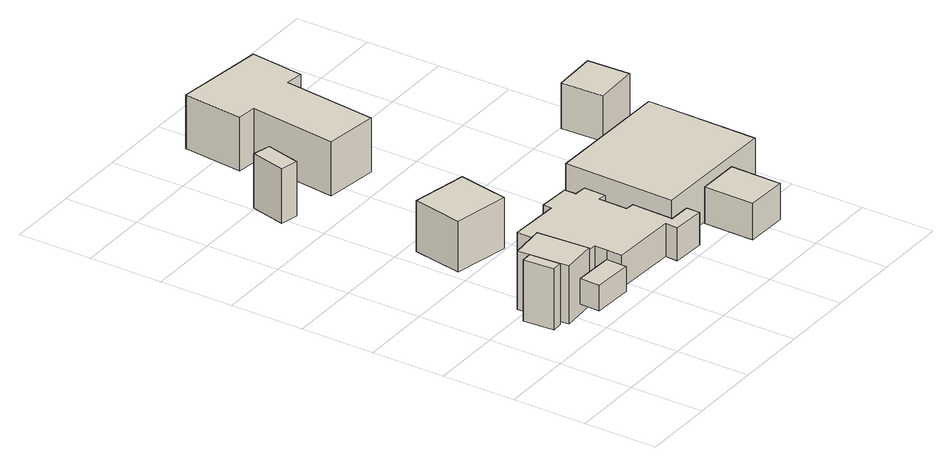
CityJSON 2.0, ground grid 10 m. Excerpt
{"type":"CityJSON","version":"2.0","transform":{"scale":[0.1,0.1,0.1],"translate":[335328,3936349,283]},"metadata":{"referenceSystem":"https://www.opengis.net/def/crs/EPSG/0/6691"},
"CityObjects":{
"building1":{"type":"Building","attributes":{"measuredHeight":10.8,"BuildingIDAttribute.prefecture":"14","BuildingIDAttribute.city":"14151","BuildingDetailAttribute.surveyYear":2015,"BuildingLandSlideRiskAttribute.description":"1","BuildingLandSlideRiskAttribute.areaType":"1"},"geometry":[{"type":"Solid","lod":"1","boundaries":[[[[0,1,2,3]],[[2,4,5,3]],[[1,6,4,2]],[[0,7,6,1]],[[3,5,7,0]],[[4,6,7,5]]]]}]},
"building2":{"type":"Building","attributes":{"usage":"422","measuredHeight":8.3,"storeysAboveGround":1,"BuildingIDAttribute.prefecture":"14","BuildingIDAttribute.city":"14151","BuildingDetailAttribute.totalFloorArea":28.89,"BuildingDetailAttribute.buildingFootprintArea":28.89,"BuildingDetailAttribute.buildingStructureType":"601","BuildingDetailAttribute.buildingStructureOrgType":"1","BuildingDetailAttribute.orgUsage":"138","BuildingDetailAttribute.surveyYear":2015,"BuildingLandSlideRiskAttribute.description":"1","BuildingLandSlideRiskAttribute.areaType":"1"},"geometry":[{"type":"Solid","lod":"1","boundaries":[[[[8,9,10,11]],[[10,12,13,11]],[[9,14,12,10]],[[8,15,14,9]],[[11,13,15,8]],[[12,14,15,13]]]]}]},
"building3":{"type":"Building","attributes":{"usage":"422","measuredHeight":3.8,"storeysAboveGround":1,"BuildingIDAttribute.prefecture":"14","BuildingIDAttribute.city":"14151","BuildingDetailAttribute.totalFloorArea":13.2,"BuildingDetailAttribute.buildingFootprintArea":13.2,"BuildingDetailAttribute.buildingStructureType":"601","BuildingDetailAttribute.buildingStructureOrgType":"1","BuildingDetailAttribute.orgUsage":"138","BuildingDetailAttribute.surveyYear":2015,"BuildingLandSlideRiskAttribute.description":"1","BuildingLandSlideRiskAttribute.areaType":"1"},"geometry":[{"type":"Solid","lod":"1","boundaries":[[[[16,17,18,19,20]],[[19,21,22,20]],[[18,23,21,19]],[[17,24,23,18]],[[16,25,24,17]],[[20,22,25,16]],[[21,23,24,25,22]]]]}]},
"building4":{"type":"Building","attributes":{"usage":"422","measuredHeight":7.6,"storeysAboveGround":1,"BuildingIDAttribute.prefecture":"14","BuildingIDAttribute.city":"14151","BuildingDetailAttribute.totalFloorArea":45.37,"BuildingDetailAttribute.buildingFootprintArea":45.37,"BuildingDetailAttribute.buildingStructureType":"601","BuildingDetailAttribute.buildingStructureOrgType":"1","BuildingDetailAttribute.orgUsage":"138","BuildingDetailAttribute.surveyYear":2015,"BuildingLandSlideRiskAttribute.description":"1","BuildingLandSlideRiskAttribute.areaType":"1"},"geometry":[{"type":"Solid","lod":"1","boundaries":[[[[26,27,28,29]],[[28,30,31,29]],[[27,32,30,28]],[[26,33,32,27]],[[29,31,33,26]],[[30,32,33,31]]]]}]},
"building5":{"type":"Building","attributes":{"usage":"422","measuredHeight":7.4,"storeysAboveGround":1,"BuildingIDAttribute.prefecture":"14","BuildingIDAttribute.city":"14151","BuildingDetailAttribute.totalFloorArea":131.81,"BuildingDetailAttribute.buildingFootprintArea":131.81,"BuildingDetailAttribute.buildingStructureType":"601","BuildingDetailAttribute.buildingStructureOrgType":"1","BuildingDetailAttribute.orgUsage":"138","BuildingDetailAttribute.surveyYear":2015,"BuildingLandSlideRiskAttribute.description":"1","BuildingLandSlideRiskAttribute.areaType":"1"},"geometry":[{"type":"Solid","lod":"1","boundaries":[[[[34,35,36,37,38,39,40,41,42,43,44,45,46,47,48,49,50,51,52,53,54]],[[53,55,56,54]],[[52,57,55,53]],[[51,58,57,52]],[[50,59,58,51]],[[49,60,59,50]],[[48,61,60,49]],[[47,62,61,48]],[[46,63,62,47]],[[45,64,63,46]],[[44,65,64,45]],[[43,66,65,44]],[[42,67,66,43]],[[41,68,67,42]],[[40,69,68,41]],[[39,70,69,40]],[[38,71,70,39]],[[37,72,71,38]],[[36,73,72,37]],[[35,74,73,36]],[[34,75,74,35]],[[54,56,75,34]],[[55,57,58,59,60,61,62,63,64,65,66,67,68,69,70,71,72,73,74,75,56]]]]}]},
"building6":{"type":"Building","attributes":{"measuredHeight":7.7,"BuildingIDAttribute.prefecture":"14","BuildingIDAttribute.city":"14151","BuildingDetailAttribute.surveyYear":2015,"BuildingLandSlideRiskAttribute.description":"1","BuildingLandSlideRiskAttribute.areaType":"1"},"geometry":[{"type":"Solid","lod":"1","boundaries":[[[[76,77,78,79]],[[78,80,81,79]],[[77,82,80,78]],[[76,83,82,77]],[[79,81,83,76]],[[80,82,83,81]]]]}]},
"building7":{"type":"Building","attributes":{"usage":"422","measuredHeight":5.4,"storeysAboveGround":1,"BuildingIDAttribute.prefecture":"14","BuildingIDAttribute.city":"14151","BuildingDetailAttribute.totalFloorArea":32.96,"BuildingDetailAttribute.buildingFootprintArea":32.96,"BuildingDetailAttribute.buildingStructureType":"601","BuildingDetailAttribute.buildingStructureOrgType":"1","BuildingDetailAttribute.orgUsage":"138","BuildingDetailAttribute.surveyYear":2015,"BuildingLandSlideRiskAttribute.description":"1","BuildingLandSlideRiskAttribute.areaType":"1"},"geometry":[{"type":"Solid","lod":"1","boundaries":[[[[84,85,86,87]],[[86,88,89,87]],[[85,90,88,86]],[[84,91,90,85]],[[87,89,91,84]],[[88,90,91,89]]]]}]},
"building8":{"type":"Building","attributes":{"usage":"422","measuredHeight":9.7,"storeysAboveGround":1,"BuildingIDAttribute.prefecture":"14","BuildingIDAttribute.city":"14151","BuildingDetailAttribute.totalFloorArea":213.75,"BuildingDetailAttribute.buildingFootprintArea":213.75,"BuildingDetailAttribute.buildingStructureType":"601","BuildingDetailAttribute.buildingStructureOrgType":"1","BuildingDetailAttribute.orgUsage":"138","BuildingDetailAttribute.surveyYear":2015,"BuildingLandSlideRiskAttribute.description":"1","BuildingLandSlideRiskAttribute.areaType":"1"},"geometry":[{"type":"Solid","lod":"1","boundaries":[[[[92,93,94,95]],[[94,96,97,95]],[[93,98,96,94]],[[92,99,98,93]],[[95,97,99,92]],[[96,98,99,97]]]]}]},
"building9":{"type":"Building","attributes":{"usage":"422","measuredHeight":8.3,"storeysAboveGround":1,"BuildingIDAttribute.prefecture":"14","BuildingIDAttribute.city":"14151","BuildingDetailAttribute.totalFloorArea":157.1,"BuildingDetailAttribute.buildingFootprintArea":157.1,"BuildingDetailAttribute.buildingStructureType":"601","BuildingDetailAttribute.buildingStructureOrgType":"1","BuildingDetailAttribute.orgUsage":"138","BuildingDetailAttribute.surveyYear":2015,"BuildingLandSlideRiskAttribute.description":"1","BuildingLandSlideRiskAttribute.areaType":"1"},"geometry":[{"type":"Solid","lod":"1","boundaries":[[[[100,101,102,103,104,105,106,107]],[[106,108,109,107]],[[105,110,108,106]],[[104,111,110,105]],[[103,112,111,104]],[[102,113,112,103]],[[101,114,113,102]],[[100,115,114,101]],[[107,109,115,100]],[[108,110,111,112,113,114,115,109]]]]}]},
"building10":{"type":"Building","attributes":{"measuredHeight":14.6,"BuildingIDAttribute.prefecture":"14","BuildingIDAttribute.city":"14151","BuildingDetailAttribute.surveyYear":2015,"BuildingLandSlideRiskAttribute.description":"1","BuildingLandSlideRiskAttribute.areaType":"1"},"geometry":[{"type":"Solid","lod":"1","boundaries":[[[[116,117,118,119]],[[118,120,121,119]],[[117,122,120,118]],[[116,123,122,117]],[[119,121,123,116]],[[120,122,123,121]]]]}]}
},
"vertices":[
[9,158,37],[24,159,37],[26,117,37],[12,116,37],[26,117,121],[12,116,121],[24,159,121],[9,158,121],
[33,109,37],[28,179,37],[77,183,37],[81,112,37],[77,183,117],[81,112,117],[28,179,117],[33,109,117],
[107,104,56],[106,82,56],[106,76,56],[51,78,56],[52,106,56],[51,78,91],[52,106,91],[106,76,91],[106,82,91],[107,104,91],
[55,280,42],[68,348,42],[144,333,42],[131,265,42],[144,333,112],[131,265,112],[68,348,112],[55,280,112],
[195,62,59],[196,79,59],[106,82,59],[107,104,59],[107,121,59],[91,121,59],[92,160,59],[81,160,59],[83,215,59],[152,212,59],[153,224,59],[196,222,59],[196,206,59],[213,205,59],[212,175,59],[201,176,59],[200,137,59],[212,136,59],[210,79,59],[240,78,59],[240,60,59],[240,78,104],[240,60,104],[210,79,104],[212,136,104],[200,137,104],[201,176,104],[212,175,104],[213,205,104],[196,206,104],[196,222,104],[153,224,104],[152,212,104],[83,215,104],[81,160,104],[92,160,104],[91,121,104],[107,121,104],[107,104,104],[106,82,104],[196,79,104],[195,62,104],
[105,602,1],[129,596,1],[117,549,1],[93,555,1],[117,549,76],[93,555,76],[129,596,76],[105,602,76],
[333,7,65],[276,8,65],[277,77,65],[334,76,65],[277,77,115],[334,76,115],[276,8,115],[333,7,115],
[392,231,63],[389,79,63],[214,82,63],[217,234,63],[214,82,126],[217,234,126],[389,79,126],[392,231,126],
[154,634,29],[128,637,29],[137,719,29],[260,704,29],[251,631,29],[227,634,29],[212,506,29],[139,515,29],[212,506,103],[139,515,103],[227,634,103],[251,631,103],[260,704,103],[137,719,103],[128,637,103],[154,634,103],
[434,345,61],[436,287,61],[376,285,61],[374,343,61],[376,285,124],[374,343,124],[436,287,124],[434,345,124]
]}
